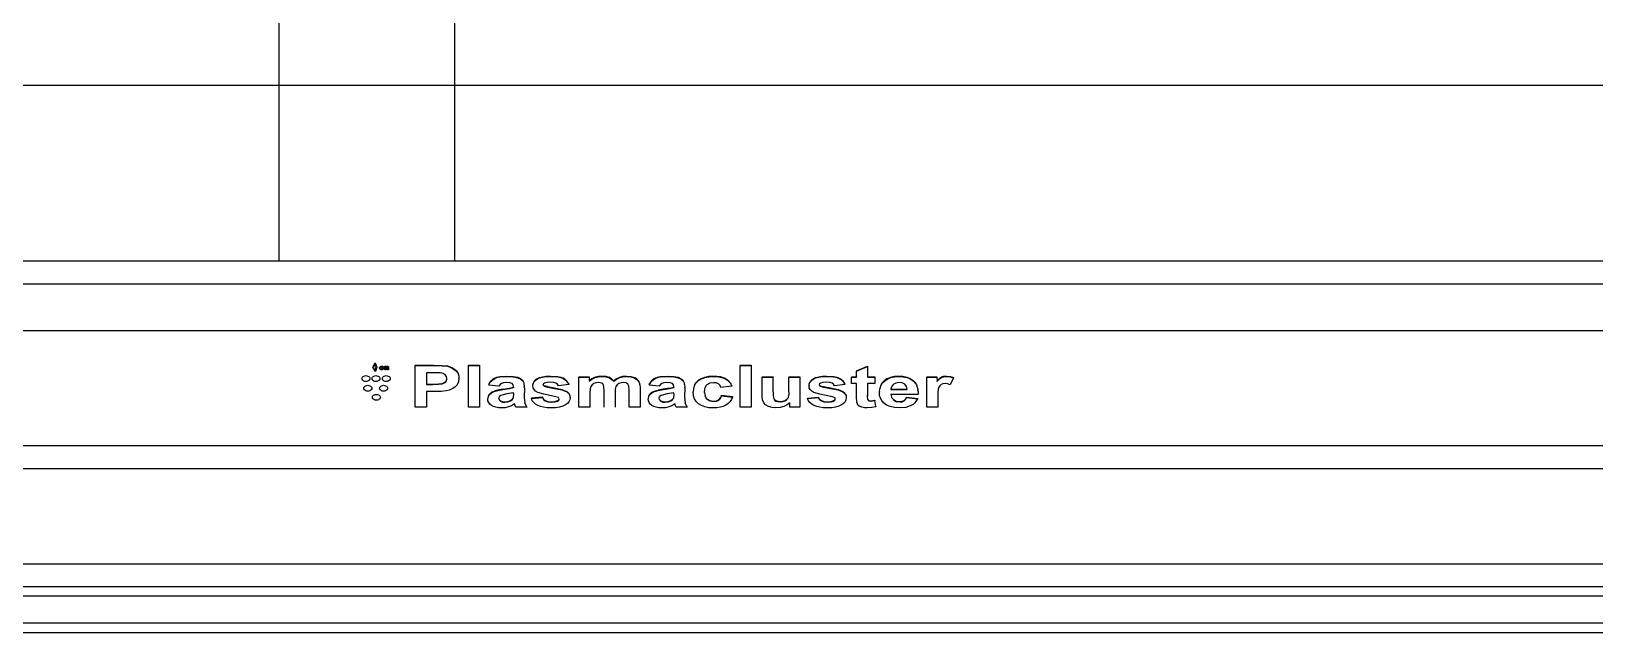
# Model space of a CAD drawing. Header units: inches. Extents: x -86408137 to 595769, y 1041006 to 3160331.
# Drawn here: x 406067 to 407046, y 1083801 to 1084178 of the extents above; entities that cross this region are included whole.
import ezdxf

# ---------------------------------------------------------------- set-up
doc = ezdxf.new("R2010")
doc.units = ezdxf.units.IN
doc.header["$MEASUREMENT"] = 0
doc.layers.add('Edges', color=7, linetype='Continuous')
doc.layers.add('partition', color=8, linetype='Continuous')

# ---------------------------------------------------------------- blocks, each defined once
blk = doc.blocks.new('1.0HP AIR CONDITION')
at = {"layer": 'Edges'}
for p, q in [((-1478.9, 985.93), (1478.9, 985.93)), ((-1478.9, 956.6), (1478.9, 956.6)), ((-194.3, 933.7), (-193.01, 936.48)), ((-192.66, 931.04), (-194.3, 933.7)), ((-193.01, 936.48), (-191.8, 933.67)), ((-192.66, 931.04), (-193.01, 936.48)), ((-191.8, 933.67), (-192.66, 931.04)), ((-190.16, 933.24), (-190.12, 933.51)), ((-190.12, 932.9), (-190.16, 933.24)), ((-190.12, 933.51), (-189.99, 933.78)), ((-189.99, 932.62), (-190.12, 932.9)), ((-189.99, 933.78), (-189.78, 934.01)), ((-189.78, 932.4), (-189.99, 932.62)), ((-189.78, 934.01), (-189.51, 934.18)), ((-189.5, 932.23), (-189.78, 932.4)), ((-189.51, 934.18), (-189.18, 934.28)), ((-189.16, 932.14), (-189.5, 932.23)), ((-189.41, 933.49), (-189.45, 933.21)), ((-189.45, 933.21), (-189.41, 932.93)), ((-189.35, 933.6), (-189.41, 933.49)), ((-189.41, 932.93), (-189.35, 932.82)), ((-189.27, 933.69), (-189.35, 933.6)), ((-189.35, 932.82), (-189.27, 932.73)), ((-189.06, 933.82), (-189.27, 933.69)), ((-189.27, 932.73), (-189.06, 932.6)), ((-189.18, 934.28), (-188.82, 934.31)), ((-188.81, 932.1), (-189.16, 932.14)), ((-188.82, 933.86), (-189.06, 933.82)), ((-189.06, 932.6), (-188.82, 932.56)), ((-188.82, 934.31), (-188.54, 934.3)), ((-188.69, 933.85), (-188.82, 933.86)), ((-188.82, 932.56), (-188.69, 932.57)), ((-188.54, 932.12), (-188.81, 932.1)), ((-188.57, 933.82), (-188.69, 933.85)), ((-188.69, 932.57), (-188.57, 932.6)), ((-188.36, 933.69), (-188.57, 933.82)), ((-188.57, 932.6), (-188.36, 932.73)), ((-188.54, 934.3), (-188.28, 934.24)), ((-188.28, 932.18), (-188.54, 932.12)), ((-188.28, 933.6), (-188.36, 933.69)), ((-188.36, 932.73), (-188.28, 932.82)), ((-188.28, 934.24), (-188.05, 934.14)), ((-188.23, 933.49), (-188.28, 933.6)), ((-188.28, 932.82), (-188.23, 932.93)), ((-188.06, 932.28), (-188.28, 932.18)), ((-188.18, 933.21), (-188.23, 933.49)), ((-188.23, 932.93), (-188.18, 933.21)), ((-187.85, 932.42), (-188.06, 932.28)), ((-188.05, 934.14), (-187.85, 934)), ((-187.85, 934), (-187.69, 933.84)), ((-187.69, 932.59), (-187.85, 932.42)), ((-187.69, 933.84), (-187.57, 933.65)), ((-187.57, 932.78), (-187.69, 932.59)), ((-187.57, 933.65), (-187.5, 933.44)), ((-187.5, 932.98), (-187.57, 932.78)), ((-187.5, 933.44), (-187.47, 933.21)), ((-187.47, 933.21), (-187.5, 932.98)), ((-186.94, 932.15), (-186.94, 934.27)), ((-186.94, 934.27), (-186.3, 934.27)), ((-186.25, 932.15), (-186.94, 932.15)), ((-186.3, 934.27), (-186.3, 933.96)), ((-186.3, 933.96), (-186.12, 934.11)), ((-186.24, 933.41), (-186.25, 933.11)), ((-186.25, 933.11), (-186.25, 932.15)), ((-186.2, 933.6), (-186.24, 933.41)), ((-186.12, 933.71), (-186.2, 933.6)), ((-186.12, 934.11), (-185.92, 934.22)), ((-186, 933.81), (-186.12, 933.71)), ((-185.85, 933.87), (-186, 933.81)), ((-185.92, 934.22), (-185.69, 934.29)), ((-185.68, 933.89), (-185.85, 933.87)), ((-185.69, 934.29), (-185.44, 934.31)), ((-185.55, 933.87), (-185.68, 933.89)), ((-185.44, 933.83), (-185.55, 933.87)), ((-185.44, 934.31), (-185.23, 934.3)), ((-185.36, 933.76), (-185.44, 933.83)), ((-185.3, 933.67), (-185.36, 933.76)), ((-185.27, 933.51), (-185.3, 933.67)), ((-185.26, 933.23), (-185.27, 933.51)), ((-185.26, 932.15), (-185.26, 933.23)), ((-184.57, 932.15), (-185.26, 932.15)), ((-185.23, 934.3), (-185.03, 934.25)), ((-185.03, 934.25), (-184.86, 934.17)), ((-184.86, 934.17), (-184.74, 934.08)), ((-184.74, 934.08), (-184.66, 933.97)), ((-184.66, 933.97), (-184.61, 933.84)), ((-184.61, 933.84), (-184.57, 933.47)), ((-184.57, 933.47), (-184.57, 932.15)), ((-167.97, 934.94), (-156.34, 934.94)), ((-167.97, 934.94), (-167.97, 934.69)), ((-167.97, 934.69), (-156.34, 934.69)), ((-167.97, 908.62), (-167.97, 934.69)), ((-157.22, 930.28), (-160.72, 930.28)), ((-160.72, 930.28), (-160.72, 923.13)), ((-152.01, 930.1), (-157.22, 930.28)), ((-156.34, 934.94), (-150.88, 934.84)), ((-156.34, 934.69), (-150.88, 934.59)), ((-150.4, 929.7), (-152.01, 930.1)), ((-150.88, 934.84), (-147.72, 934.55)), ((-150.88, 934.59), (-147.72, 934.3)), ((-147.72, 934.55), (-144.88, 933.62)), ((-147.72, 934.3), (-144.88, 933.36)), ((-144.88, 933.62), (-142.55, 932)), ((-144.88, 933.36), (-142.55, 931.74)), ((-142.55, 932), (-141.64, 930.94)), ((-142.55, 932), (-142.55, 931.74)), ((-142.55, 931.74), (-141.64, 930.69)), ((-141.64, 930.94), (-141.64, 930.69)), ((-141.64, 930.69), (-140.99, 929.74)), ((-140.99, 929.74), (-140.99, 929.49)), ((-134.57, 934.94), (-127.69, 934.94)), ((-134.57, 934.94), (-134.57, 934.69)), ((-134.57, 934.69), (-127.69, 934.69)), ((-134.57, 908.62), (-134.57, 934.69)), ((-127.69, 934.94), (-127.69, 934.69)), ((-127.69, 934.69), (-127.69, 908.62)), ((35.55, 934.94), (42.43, 934.94)), ((35.55, 934.94), (35.55, 934.69)), ((35.55, 934.69), (42.43, 934.69)), ((35.55, 908.62), (35.55, 934.69)), ((42.43, 934.94), (42.43, 934.69)), ((42.43, 934.69), (42.43, 908.62)), ((108.33, 931.51), (115.24, 934.42)), ((108.33, 931.26), (115.24, 934.17)), ((108.33, 931.51), (108.33, 931.26)), ((108.33, 927.76), (108.33, 931.26)), ((115.24, 934.42), (115.24, 934.17)), ((115.24, 934.17), (115.24, 927.76)), ((-201.2, 926.6), (-201.14, 926.95)), ((-201.11, 926.13), (-201.2, 926.6)), ((-201.14, 926.95), (-201.11, 927.07)), ((-201.11, 927.07), (-200.86, 927.51)), ((-200.86, 925.69), (-201.11, 926.13)), ((-200.86, 927.51), (-200.46, 927.89)), ((-200.46, 925.31), (-200.86, 925.69)), ((-200.46, 927.89), (-199.94, 928.18)), ((-199.94, 925.02), (-200.46, 925.31)), ((-200.02, 920.54), (-199.94, 921.02)), ((-199.94, 920.07), (-200.02, 920.54)), ((-199.94, 928.18), (-199.34, 928.36)), ((-199.34, 924.84), (-199.94, 925.02)), ((-199.94, 921.02), (-199.69, 921.45)), ((-199.69, 919.63), (-199.94, 920.07)), ((-199.69, 921.45), (-199.29, 921.83)), ((-199.34, 928.36), (-198.69, 928.43)), ((-198.69, 924.78), (-199.34, 924.84)), ((-199.29, 921.83), (-198.77, 922.12)), ((-198.77, 922.12), (-198.16, 922.3)), ((-198.69, 928.43), (-198.04, 928.36)), ((-198.04, 924.84), (-198.69, 924.78)), ((-198.16, 922.3), (-197.51, 922.37)), ((-198.04, 928.36), (-197.43, 928.18)), ((-197.43, 925.02), (-198.04, 924.84)), ((-197.51, 922.37), (-196.86, 922.3)), ((-197.43, 928.18), (-196.91, 927.89)), ((-196.91, 925.31), (-197.43, 925.02)), ((-196.91, 927.89), (-196.51, 927.51)), ((-196.51, 925.69), (-196.91, 925.31)), ((-196.86, 922.3), (-196.26, 922.12)), ((-196.51, 927.51), (-196.26, 927.07)), ((-196.26, 926.13), (-196.51, 925.69)), ((-196.26, 927.07), (-196.24, 926.95)), ((-196.18, 926.6), (-196.26, 926.13)), ((-196.26, 922.12), (-195.74, 921.83)), ((-196.24, 926.95), (-196.18, 926.6)), ((-195.74, 921.83), (-195.34, 921.45)), ((-195.34, 921.45), (-195.09, 921.02)), ((-195.09, 920.07), (-195.34, 919.63)), ((-195.09, 921.02), (-195, 920.54)), ((-195, 920.54), (-195.09, 920.07)), ((-194.96, 926.6), (-194.9, 926.95)), ((-194.87, 926.13), (-194.96, 926.6)), ((-194.9, 926.95), (-194.87, 927.07)), ((-194.87, 927.07), (-194.62, 927.51)), ((-194.62, 925.69), (-194.87, 926.13)), ((-194.62, 927.51), (-194.22, 927.89)), ((-194.22, 925.31), (-194.62, 925.69)), ((-194.22, 927.89), (-193.7, 928.18)), ((-193.7, 925.02), (-194.22, 925.31)), ((-193.7, 928.18), (-193.1, 928.36)), ((-193.1, 924.84), (-193.7, 925.02)), ((-193.1, 928.36), (-192.45, 928.43)), ((-192.45, 924.78), (-193.1, 924.84)), ((-192.45, 928.43), (-191.8, 928.36)), ((-191.8, 924.84), (-192.45, 924.78)), ((-191.8, 928.36), (-191.19, 928.18)), ((-191.19, 925.02), (-191.8, 924.84)), ((-191.19, 928.18), (-190.67, 927.89)), ((-190.67, 925.31), (-191.19, 925.02)), ((-190.67, 927.89), (-190.27, 927.51)), ((-190.27, 925.69), (-190.67, 925.31)), ((-190.27, 927.51), (-190.02, 927.07)), ((-190.02, 926.13), (-190.27, 925.69)), ((-190.17, 920.54), (-190.08, 921.02)), ((-190.08, 920.07), (-190.17, 920.54)), ((-190.08, 921.02), (-189.83, 921.45)), ((-189.83, 919.63), (-190.08, 920.07)), ((-190.02, 927.07), (-190, 926.95)), ((-189.93, 926.6), (-190.02, 926.13)), ((-190, 926.95), (-189.93, 926.6)), ((-189.83, 921.45), (-189.43, 921.83)), ((-189.43, 921.83), (-188.91, 922.12)), ((-188.91, 922.12), (-188.31, 922.3)), ((-188.48, 926.6), (-188.42, 926.95)), ((-188.39, 926.13), (-188.48, 926.6)), ((-188.42, 926.95), (-188.39, 927.07)), ((-188.39, 927.07), (-188.14, 927.51)), ((-188.14, 925.69), (-188.39, 926.13)), ((-188.31, 922.3), (-187.66, 922.37)), ((-188.14, 927.51), (-187.74, 927.89)), ((-187.74, 925.31), (-188.14, 925.69)), ((-187.74, 927.89), (-187.22, 928.18)), ((-187.22, 925.02), (-187.74, 925.31)), ((-187.66, 922.37), (-187.01, 922.3)), ((-187.22, 928.18), (-186.62, 928.36)), ((-186.62, 924.84), (-187.22, 925.02)), ((-187.01, 922.3), (-186.4, 922.12)), ((-186.62, 928.36), (-185.97, 928.43)), ((-185.97, 924.78), (-186.62, 924.84)), ((-186.4, 922.12), (-185.88, 921.83)), ((-185.97, 928.43), (-185.32, 928.36)), ((-185.32, 924.84), (-185.97, 924.78)), ((-185.88, 921.83), (-185.48, 921.45)), ((-185.48, 921.45), (-185.23, 921.02)), ((-185.23, 920.07), (-185.48, 919.63)), ((-185.32, 928.36), (-184.71, 928.18)), ((-184.71, 925.02), (-185.32, 924.84)), ((-185.23, 921.02), (-185.14, 920.54)), ((-185.14, 920.54), (-185.23, 920.07)), ((-184.71, 928.18), (-184.19, 927.89)), ((-184.19, 925.31), (-184.71, 925.02)), ((-184.19, 927.89), (-183.79, 927.51)), ((-183.79, 925.69), (-184.19, 925.31)), ((-183.79, 927.51), (-183.54, 927.07)), ((-183.54, 926.13), (-183.79, 925.69)), ((-183.54, 927.07), (-183.52, 926.95)), ((-183.46, 926.6), (-183.54, 926.13)), ((-183.52, 926.95), (-183.46, 926.6)), ((-160.72, 923.13), (-156.76, 923.13)), ((-160.72, 923.13), (-160.72, 922.88)), ((-160.72, 922.88), (-156.76, 922.88)), ((-156.76, 923.13), (-153.18, 923.24)), ((-156.76, 922.88), (-153.18, 922.98)), ((-153.18, 923.24), (-151.03, 923.54)), ((-153.18, 922.98), (-151.03, 923.29)), ((-153.18, 923.24), (-153.18, 922.98)), ((-151.03, 923.54), (-149.74, 924.07)), ((-151.03, 923.29), (-149.74, 923.82)), ((-151.03, 923.54), (-151.03, 923.29)), ((-149.09, 928.94), (-150.4, 929.7)), ((-149.74, 924.07), (-148.76, 924.82)), ((-149.74, 923.82), (-148.76, 924.57)), ((-149.74, 924.07), (-149.74, 923.82)), ((-148.23, 927.9), (-149.09, 928.94)), ((-148.42, 925.35), (-148.76, 924.82)), ((-148.76, 924.82), (-148.76, 924.57)), ((-148.42, 925.35), (-148.14, 925.51)), ((-147.97, 926.71), (-148.23, 927.9)), ((-148.18, 925.72), (-148.07, 926.15)), ((-148.18, 925.72), (-148.14, 925.51)), ((-148.07, 926.15), (-147.97, 926.71)), ((-144.72, 920.06), (-146.58, 919.29)), ((-143.03, 921.17), (-144.72, 920.06)), ((-141.67, 922.63), (-143.03, 921.17)), ((-140.77, 924.46), (-141.67, 922.63)), ((-140.99, 929.49), (-140.6, 928.4)), ((-140.47, 926.67), (-140.77, 924.46)), ((-140.6, 928.4), (-140.6, 928.15)), ((-140.6, 928.15), (-140.47, 926.92)), ((-140.48, 926.82), (-140.47, 926.92)), ((-140.48, 926.82), (-140.47, 926.67)), ((-140.47, 926.67), (-140.47, 926.92)), ((-121.73, 922.81), (-120.5, 924.86)), ((-121.73, 922.81), (-121.73, 922.56)), ((-115.49, 921.74), (-121.73, 922.56)), ((-120.5, 924.86), (-120.3, 925.2)), ((-120.5, 924.86), (-120.3, 924.94)), ((-119.3, 926.12), (-120.3, 925.2)), ((-120.3, 924.94), (-119.3, 925.87)), ((-120.3, 925.2), (-120.3, 924.94)), ((-118.11, 926.87), (-119.3, 926.12)), ((-119.3, 925.87), (-118.11, 926.62)), ((-119.3, 926.12), (-119.3, 925.87)), ((-118.11, 926.87), (-116.67, 927.44)), ((-118.11, 926.62), (-116.67, 927.19)), ((-118.11, 926.87), (-118.11, 926.62)), ((-116.67, 927.44), (-114.91, 927.85)), ((-116.67, 927.19), (-114.91, 927.6)), ((-116.67, 927.44), (-116.67, 927.19)), ((-112.97, 919.97), (-116.12, 919.43)), ((-114.75, 922.86), (-115.49, 921.74)), ((-114.91, 927.85), (-110.47, 928.18)), ((-114.91, 927.6), (-110.47, 927.93)), ((-114.91, 927.85), (-114.91, 927.6)), ((-113.82, 923.58), (-114.75, 922.86)), ((-112.59, 923.98), (-113.82, 923.58)), ((-112.97, 919.97), (-108.88, 920.6)), ((-112.97, 919.72), (-108.88, 920.35)), ((-110.96, 924.11), (-112.59, 923.98)), ((-108.67, 923.96), (-110.96, 924.11)), ((-110.47, 928.18), (-106.45, 927.98)), ((-110.47, 927.93), (-106.45, 927.73)), ((-108.88, 920.6), (-106.28, 921.2)), ((-108.88, 920.35), (-106.28, 920.94)), ((-107.26, 923.5), (-108.67, 923.96)), ((-106.53, 922.68), (-107.26, 923.5)), ((-106.28, 921.44), (-106.53, 922.68)), ((-106.45, 927.98), (-103.61, 927.39)), ((-106.45, 927.73), (-103.61, 927.14)), ((-106.28, 921.2), (-106.28, 921.44)), ((-106.28, 921.2), (-106.28, 920.94)), ((-103.61, 927.39), (-103.61, 927.14)), ((-103.61, 927.39), (-101.69, 926.49)), ((-103.61, 927.14), (-101.69, 926.24)), ((-101.69, 926.49), (-101.69, 926.24)), ((-101.69, 926.49), (-100.44, 925.38)), ((-101.69, 926.24), (-100.44, 925.13)), ((-100.44, 925.38), (-100.44, 925.13)), ((-100.24, 924.89), (-100.44, 925.38)), ((-100.44, 925.13), (-100.24, 924.89)), ((-99.75, 923.66), (-100.24, 924.89)), ((-99.75, 923.4), (-99.75, 923.66)), ((-99.66, 922.55), (-99.75, 923.4)), ((-99.66, 922.55), (-99.56, 921.32)), ((-99.52, 920.87), (-99.59, 914.83)), ((-99.52, 920.87), (-99.56, 921.32)), ((-94.21, 922.39), (-94.17, 922.65)), ((-94.21, 922.14), (-94.21, 922.39)), ((-94.01, 920.85), (-94.21, 922.14)), ((-94.17, 922.65), (-94.04, 923.31)), ((-94.04, 923.56), (-93.54, 924.39)), ((-94.04, 923.56), (-94.04, 923.31)), ((-93.44, 919.71), (-94.01, 920.85)), ((-92.71, 925.63), (-93.54, 924.64)), ((-93.54, 924.39), (-92.71, 925.38)), ((-93.54, 924.64), (-93.54, 924.39)), ((-91.54, 926.51), (-92.71, 925.63)), ((-92.71, 925.38), (-91.54, 926.26)), ((-92.71, 925.63), (-92.71, 925.38)), ((-91.54, 926.51), (-90.02, 927.24)), ((-91.54, 926.26), (-90.02, 926.99)), ((-91.54, 926.51), (-91.54, 926.26)), ((-90.02, 927.24), (-88.13, 927.76)), ((-90.02, 926.99), (-88.13, 927.51)), ((-90.02, 927.24), (-90.02, 926.99)), ((-88.13, 927.76), (-85.88, 928.08)), ((-88.13, 927.51), (-85.88, 927.83)), ((-88.13, 927.76), (-88.13, 927.51)), ((-87.77, 922.9), (-87.81, 922.78)), ((-87.81, 922.78), (-87.69, 922.67)), ((-87.62, 923.34), (-87.77, 922.9)), ((-87.69, 922.67), (-87.77, 922.9)), ((-87.69, 922.67), (-87.64, 922.53)), ((-87.64, 922.53), (-87.64, 922.28)), ((-87.13, 922.12), (-87.64, 922.53)), ((-87.64, 922.28), (-87.13, 921.87)), ((-87.03, 923.79), (-87.62, 923.34)), ((-87.13, 922.12), (-87.13, 921.87)), ((-85.06, 921.52), (-87.13, 922.12)), ((-87.13, 921.87), (-85.06, 921.27)), ((-85.47, 924.2), (-87.03, 923.79)), ((-85.88, 928.08), (-83.26, 928.18)), ((-85.88, 928.08), (-85.88, 927.83)), ((-85.88, 927.83), (-83.26, 927.93)), ((-83.14, 924.34), (-85.47, 924.2)), ((-85.06, 921.52), (-80.7, 920.72)), ((-85.06, 921.27), (-80.7, 920.46)), ((-83.26, 928.18), (-78.61, 927.87)), ((-83.26, 927.93), (-78.61, 927.62)), ((-81.23, 924.19), (-83.14, 924.34)), ((-79.82, 923.75), (-81.23, 924.19)), ((-80.7, 920.72), (-76.03, 919.71)), ((-80.7, 920.46), (-76.03, 919.46)), ((-78.84, 923.04), (-79.82, 923.75)), ((-78.24, 922.06), (-78.84, 923.04)), ((-78.61, 927.87), (-76.79, 927.47)), ((-78.61, 927.62), (-76.79, 927.22)), ((-71.75, 922.94), (-78.24, 922.06)), ((-76.79, 927.47), (-75.32, 926.92)), ((-76.79, 927.47), (-76.79, 927.22)), ((-76.79, 927.22), (-75.32, 926.67)), ((-75.32, 926.92), (-75.32, 926.67)), ((-74.13, 926.21), (-75.32, 926.92)), ((-75.32, 926.67), (-74.13, 925.96)), ((-74.13, 926.21), (-74.13, 925.96)), ((-74.13, 926.21), (-73.13, 925.36)), ((-74.13, 925.96), (-73.13, 925.1)), ((-73.13, 925.36), (-73.13, 925.1)), ((-72.86, 924.93), (-73.13, 925.36)), ((-73.13, 925.1), (-72.86, 924.93)), ((-71.75, 923.19), (-72.86, 924.93)), ((-71.75, 923.19), (-71.75, 922.94)), ((-65.36, 927.76), (-59.01, 927.76)), ((-65.36, 927.76), (-65.36, 927.5)), ((-65.36, 927.5), (-59.01, 927.5)), ((-65.36, 908.62), (-65.36, 927.5)), ((-59.01, 927.76), (-59.01, 927.5)), ((-59.01, 927.5), (-59.01, 925.17)), ((-59.01, 924.93), (-57.23, 926.24)), ((-59.01, 925.17), (-58.66, 925.44)), ((-59.01, 925.17), (-59.01, 924.93)), ((-57.23, 926.49), (-58.66, 925.44)), ((-58.34, 920.13), (-58.47, 917.8)), ((-57.92, 921.69), (-58.34, 920.13)), ((-57.19, 922.73), (-57.92, 921.69)), ((-55.28, 927.43), (-57.23, 926.49)), ((-57.23, 926.24), (-55.28, 927.18)), ((-57.23, 926.49), (-57.23, 926.24)), ((-56.1, 923.49), (-57.19, 922.73)), ((-54.75, 923.95), (-56.1, 923.49)), ((-55.28, 927.43), (-53.18, 927.99)), ((-55.28, 927.18), (-53.18, 927.74)), ((-55.28, 927.43), (-55.28, 927.18)), ((-53.23, 924.11), (-54.75, 923.95)), ((-52.05, 924.01), (-53.23, 924.11)), ((-53.18, 927.99), (-50.91, 928.18)), ((-53.18, 927.99), (-53.18, 927.74)), ((-53.18, 927.74), (-50.91, 927.93)), ((-51.14, 923.72), (-52.05, 924.01)), ((-50.47, 923.22), (-51.14, 923.72)), ((-50.91, 928.18), (-48.57, 928)), ((-50.91, 928.18), (-50.91, 927.93)), ((-50.91, 927.93), (-48.57, 927.74)), ((-50, 922.53), (-50.47, 923.22)), ((-49.72, 921.24), (-50, 922.53)), ((-49.63, 918.97), (-49.72, 921.24)), ((-48.57, 928), (-46.57, 927.44)), ((-48.57, 928), (-48.57, 927.74)), ((-48.57, 927.74), (-46.57, 927.18)), ((-46.57, 927.44), (-46.57, 927.18)), ((-44.9, 926.5), (-46.57, 927.44)), ((-46.57, 927.18), (-44.9, 926.25)), ((-44.9, 926.5), (-44.9, 926.25)), ((-44.9, 926.5), (-43.57, 925.19)), ((-44.9, 926.25), (-43.56, 924.93)), ((-43.57, 925.19), (-43.19, 925.45)), ((-43.57, 925.19), (-43.56, 924.93)), ((-43.56, 924.93), (-41.78, 926.25)), ((-41.78, 926.5), (-43.19, 925.45)), ((-42.61, 920), (-42.75, 917.69)), ((-42.19, 921.59), (-42.61, 920)), ((-41.45, 922.68), (-42.19, 921.59)), ((-41.78, 926.5), (-39.86, 927.44)), ((-41.78, 926.25), (-39.86, 927.18)), ((-41.78, 926.5), (-41.78, 926.25)), ((-40.35, 923.47), (-41.45, 922.68)), ((-39.03, 923.95), (-40.35, 923.47)), ((-39.86, 927.44), (-37.81, 928)), ((-39.86, 927.18), (-37.81, 927.74)), ((-39.86, 927.44), (-39.86, 927.18)), ((-37.63, 924.11), (-39.03, 923.95)), ((-37.81, 928), (-35.62, 928.18)), ((-37.81, 928), (-37.81, 927.74)), ((-37.81, 927.74), (-35.62, 927.93)), ((-35.91, 923.84), (-37.63, 924.11)), ((-34.69, 923.04), (-35.91, 923.84)), ((-35.62, 928.18), (-32.98, 927.97)), ((-35.62, 928.18), (-35.62, 927.93)), ((-35.62, 927.93), (-32.98, 927.72)), ((-34.16, 921.73), (-34.69, 923.04)), ((-33.98, 919.42), (-34.16, 921.73)), ((-32.98, 927.97), (-30.77, 927.34)), ((-32.98, 927.97), (-32.98, 927.72)), ((-32.98, 927.72), (-30.77, 927.09)), ((-30.77, 927.34), (-30.77, 927.09)), ((-30.77, 927.09), (-29.04, 926.04)), ((-29.04, 926.3), (-30.13, 926.95)), ((-29.04, 926.3), (-29.04, 926.04)), ((-29.04, 926.3), (-27.81, 924.86)), ((-29.04, 926.04), (-27.81, 924.61)), ((-27.81, 924.86), (-27.81, 924.61)), ((-27.28, 923.28), (-27.81, 924.61)), ((-27.28, 923.28), (-27.28, 923.02)), ((-27.24, 922.75), (-27.28, 923.02)), ((-27.24, 922.75), (-27.1, 920.95)), ((-27.1, 920.95), (-27.1, 908.62)), ((-19.91, 925.2), (-21.35, 922.81)), ((-21.35, 922.81), (-19.91, 924.94)), ((-21.35, 922.81), (-21.35, 922.56)), ((-15.1, 921.74), (-21.35, 922.56)), ((-18.91, 926.12), (-19.91, 925.2)), ((-19.91, 924.94), (-18.91, 925.87)), ((-19.91, 925.2), (-19.91, 924.94)), ((-17.72, 926.87), (-18.91, 926.12)), ((-18.91, 925.87), (-17.72, 926.62)), ((-18.91, 926.12), (-18.91, 925.87)), ((-17.72, 926.87), (-16.28, 927.44)), ((-17.72, 926.62), (-16.28, 927.19)), ((-17.72, 926.87), (-17.72, 926.62)), ((-16.28, 927.44), (-14.53, 927.85)), ((-16.28, 927.19), (-14.53, 927.6)), ((-16.28, 927.44), (-16.28, 927.19)), ((-12.58, 919.97), (-15.73, 919.43)), ((-14.37, 922.86), (-15.1, 921.74)), ((-14.53, 927.85), (-10.08, 928.18)), ((-14.53, 927.6), (-10.08, 927.93)), ((-14.53, 927.85), (-14.53, 927.6)), ((-13.44, 923.58), (-14.37, 922.86)), ((-12.2, 923.98), (-13.44, 923.58)), ((-8.49, 920.6), (-12.58, 919.97)), ((-12.58, 919.72), (-8.49, 920.35)), ((-10.57, 924.11), (-12.2, 923.98)), ((-8.29, 923.96), (-10.57, 924.11)), ((-10.08, 928.18), (-6.06, 927.98)), ((-10.08, 927.93), (-6.06, 927.73)), ((-8.49, 920.6), (-5.89, 921.2)), ((-8.49, 920.35), (-5.89, 920.94)), ((-6.87, 923.5), (-8.29, 923.96)), ((-6.14, 922.68), (-6.87, 923.5)), ((-5.89, 921.44), (-6.14, 922.68)), ((-6.06, 927.98), (-3.22, 927.39)), ((-6.06, 927.73), (-3.22, 927.14)), ((-5.89, 921.2), (-5.89, 921.44)), ((-5.89, 921.2), (-5.89, 920.94)), ((-3.22, 927.39), (-3.22, 927.14)), ((-3.22, 927.39), (-1.3, 926.49)), ((-3.22, 927.14), (-1.3, 926.24)), ((-1.3, 926.49), (-1.3, 926.24)), ((-1.3, 926.49), (-0.05, 925.38)), ((-1.3, 926.24), (-0.05, 925.13)), ((-0.05, 925.38), (-0.05, 925.13)), ((0.09, 925.02), (-0.05, 925.38)), ((-0.05, 925.13), (0.09, 925.02)), ((0.64, 923.66), (0.09, 925.02)), ((0.64, 923.4), (0.64, 923.66)), ((0.71, 922.83), (0.64, 923.4)), ((0.71, 922.83), (0.84, 921.26)), ((0.87, 920.84), (0.8, 915.05)), ((0.87, 920.84), (0.84, 921.26)), ((6.31, 920.14), (6.13, 918.3)), ((6.31, 920.14), (6.35, 920.25)), ((6.34, 920.48), (6.46, 920.86)), ((6.34, 920.48), (6.35, 920.25)), ((6.86, 922.09), (6.46, 920.86)), ((6.86, 922.09), (6.98, 922.2)), ((6.97, 922.43), (7.13, 922.68)), ((6.97, 922.43), (6.98, 922.2)), ((7.13, 922.68), (7.28, 922.93)), ((7.28, 922.93), (8.05, 923.89)), ((9.54, 925.58), (8.05, 924.15)), ((8.05, 923.89), (9.54, 925.33)), ((8.05, 924.15), (8.05, 923.89)), ((11.39, 926.72), (9.54, 925.58)), ((9.54, 925.33), (11.39, 926.47)), ((9.54, 925.58), (9.54, 925.33)), ((11.39, 926.72), (13.54, 927.53)), ((11.39, 926.47), (13.54, 927.28)), ((11.39, 926.72), (11.39, 926.47)), ((13.21, 918.4), (13.59, 920.99)), ((13.54, 927.53), (15.99, 928.02)), ((13.54, 927.28), (15.99, 927.77)), ((13.54, 927.53), (13.54, 927.28)), ((14.07, 921.96), (13.59, 920.99)), ((14.74, 922.71), (14.07, 921.96)), ((16.53, 923.68), (14.74, 922.71)), ((15.99, 928.02), (18.75, 928.18)), ((15.99, 928.02), (15.99, 927.77)), ((15.99, 927.77), (18.75, 927.93)), ((18.84, 924), (16.53, 923.68)), ((18.75, 928.18), (21, 928.09)), ((18.75, 928.18), (18.75, 927.93)), ((18.75, 927.93), (21, 927.84)), ((20.6, 923.82), (18.84, 924)), ((21.99, 923.26), (20.6, 923.82)), ((21, 928.09), (23.01, 927.81)), ((21, 928.09), (21, 927.84)), ((21, 927.84), (23.01, 927.56)), ((22.99, 922.33), (21.99, 923.26)), ((23.55, 921.03), (22.99, 922.33)), ((23.01, 927.81), (24.78, 927.35)), ((23.01, 927.81), (23.01, 927.56)), ((23.01, 927.56), (24.78, 927.1)), ((30.33, 921.92), (23.55, 921.03)), ((24.78, 927.35), (24.78, 927.1)), ((26.3, 926.7), (24.78, 927.35)), ((24.78, 927.1), (26.3, 926.45)), ((26.3, 926.7), (26.3, 926.45)), ((26.3, 926.7), (27.6, 925.86)), ((26.3, 926.45), (27.6, 925.61)), ((27.6, 925.86), (27.6, 925.61)), ((27.6, 925.86), (28.71, 924.82)), ((27.6, 925.61), (28.71, 924.57)), ((28.71, 924.82), (28.71, 924.57)), ((29.62, 923.6), (28.71, 924.57)), ((29.62, 923.6), (29.62, 923.34)), ((29.96, 922.91), (29.62, 923.34)), ((30.17, 922.5), (29.96, 922.91)), ((30.33, 922.17), (30.17, 922.5)), ((30.33, 922.17), (30.33, 921.92)), ((49.34, 927.76), (56.22, 927.76)), ((49.34, 927.76), (49.34, 927.5)), ((49.34, 927.5), (56.22, 927.5)), ((49.34, 915.56), (49.34, 927.5)), ((56.22, 927.76), (56.22, 927.5)), ((56.22, 918.83), (56.22, 927.5)), ((66.11, 927.76), (72.99, 927.76)), ((66.11, 927.76), (66.11, 927.5)), ((66.11, 927.5), (72.99, 927.5)), ((66.11, 919.54), (66.11, 927.5)), ((72.99, 927.76), (72.99, 927.5)), ((72.99, 927.5), (72.99, 908.62)), ((78.65, 922.33), (78.69, 922.65)), ((78.65, 922.33), (78.65, 922.14)), ((78.84, 920.85), (78.65, 922.14)), ((78.69, 922.65), (78.74, 923.05)), ((78.74, 923.05), (78.82, 923.31)), ((78.82, 923.56), (79.32, 924.39)), ((78.82, 923.56), (78.82, 923.31)), ((79.42, 919.71), (78.84, 920.85)), ((80.11, 925.57), (79.32, 924.64)), ((79.32, 924.39), (80.15, 925.38)), ((79.32, 924.64), (79.32, 924.39)), ((80.11, 925.57), (80.5, 925.89)), ((80.11, 925.57), (80.15, 925.38)), ((80.15, 925.38), (81.32, 926.26)), ((80.5, 925.89), (81.32, 926.51)), ((82.84, 927.24), (81.32, 926.51)), ((81.32, 926.26), (82.84, 926.99)), ((81.32, 926.51), (81.32, 926.26)), ((82.84, 927.24), (84.72, 927.76)), ((82.84, 926.99), (84.72, 927.51)), ((82.84, 927.24), (82.84, 926.99)), ((84.72, 927.76), (86.98, 928.08)), ((84.72, 927.51), (86.98, 927.83)), ((84.72, 927.76), (84.72, 927.51)), ((85.09, 922.9), (85.04, 922.78)), ((85.04, 922.78), (85.17, 922.67)), ((85.24, 923.34), (85.09, 922.9)), ((85.17, 922.67), (85.09, 922.9)), ((85.21, 922.53), (85.17, 922.67)), ((85.21, 922.53), (85.21, 922.28)), ((85.73, 922.12), (85.21, 922.53)), ((85.21, 922.28), (85.73, 921.87)), ((85.83, 923.79), (85.24, 923.34)), ((85.73, 922.12), (85.73, 921.87)), ((85.73, 922.12), (87.8, 921.52)), ((85.73, 921.87), (87.8, 921.27)), ((87.39, 924.2), (85.83, 923.79)), ((86.98, 928.08), (89.6, 928.18)), ((86.98, 928.08), (86.98, 927.83)), ((86.98, 927.83), (89.6, 927.93)), ((89.72, 924.34), (87.39, 924.2)), ((87.8, 921.52), (92.16, 920.72)), ((87.8, 921.27), (92.16, 920.46)), ((89.6, 928.18), (94.25, 927.87)), ((89.6, 927.93), (94.25, 927.62)), ((91.63, 924.19), (89.72, 924.34)), ((93.04, 923.75), (91.63, 924.19)), ((92.16, 920.72), (96.83, 919.71)), ((92.16, 920.46), (96.83, 919.46)), ((94.02, 923.04), (93.04, 923.75)), ((94.62, 922.06), (94.02, 923.04)), ((94.25, 927.87), (96.06, 927.47)), ((94.25, 927.62), (96.06, 927.22)), ((101.11, 922.94), (94.62, 922.06)), ((96.06, 927.47), (97.53, 926.92)), ((96.06, 927.47), (96.06, 927.22)), ((96.06, 927.22), (97.53, 926.67)), ((97.53, 926.92), (97.53, 926.67)), ((97.53, 926.92), (98.73, 926.21)), ((97.53, 926.67), (98.73, 925.96)), ((98.73, 926.21), (98.73, 925.96)), ((99.45, 925.59), (98.73, 926.21)), ((98.73, 925.96), (99.73, 925.1)), ((99.45, 925.59), (99.73, 925.35)), ((99.73, 925.35), (99.73, 925.1)), ((101.11, 923.18), (99.73, 925.35)), ((99.73, 925.1), (101.11, 923.18)), ((101.11, 923.18), (101.11, 922.94)), ((105.17, 927.76), (108.33, 927.76)), ((105.17, 927.76), (105.17, 927.5)), ((105.17, 927.5), (108.33, 927.5)), ((105.17, 923.52), (105.17, 927.5)), ((108.33, 923.52), (105.17, 923.52)), ((108.33, 927.76), (108.33, 927.5)), ((108.33, 915.29), (108.33, 923.52)), ((115.24, 927.76), (119.94, 927.76)), ((115.24, 927.76), (115.24, 927.5)), ((115.24, 927.5), (119.94, 927.5)), ((119.94, 923.52), (115.24, 923.52)), ((115.24, 923.52), (115.24, 916.16)), ((119.94, 927.76), (119.94, 927.5)), ((119.94, 927.5), (119.94, 923.52)), ((122.75, 918.59), (122.92, 920.14)), ((122.91, 920.25), (122.92, 920.39)), ((122.92, 920.14), (122.91, 920.25)), ((123.56, 922.36), (122.92, 920.39)), ((122.92, 920.39), (122.92, 920.14)), ((124.06, 923.17), (123.56, 922.36)), ((124.06, 923.17), (124.61, 923.82)), ((126.09, 925.52), (124.61, 924.07)), ((124.61, 923.82), (126.09, 925.27)), ((124.61, 924.07), (124.61, 923.82)), ((127.86, 926.67), (126.09, 925.52)), ((126.09, 925.27), (127.89, 926.44)), ((126.09, 925.52), (126.09, 925.27)), ((127.86, 926.67), (129.92, 927.52)), ((127.86, 926.67), (127.89, 926.44)), ((127.89, 926.44), (129.92, 927.27)), ((129.92, 927.52), (132.17, 928.02)), ((129.92, 927.27), (132.17, 927.76)), ((129.92, 927.52), (129.92, 927.27)), ((130.23, 921.51), (129.93, 919.93)), ((131.33, 922.92), (130.23, 921.51)), ((133, 923.81), (131.33, 922.92)), ((132.17, 928.02), (134.64, 928.18)), ((132.17, 928.02), (132.17, 927.76)), ((132.17, 927.76), (134.64, 927.93)), ((135.05, 924.11), (133, 923.81)), ((134.64, 928.18), (137.39, 928.01)), ((134.64, 928.18), (134.64, 927.93)), ((134.64, 927.93), (137.39, 927.76)), ((137, 923.83), (135.05, 924.11)), ((138.63, 922.98), (137, 923.83)), ((137.39, 928.01), (139.83, 927.49)), ((137.39, 928.01), (137.39, 927.76)), ((137.39, 927.76), (139.83, 927.24)), ((139.75, 921.59), (138.63, 922.98)), ((140.12, 919.93), (139.75, 921.59)), ((139.83, 927.49), (139.83, 927.24)), ((139.83, 927.49), (141.97, 926.62)), ((139.83, 927.24), (141.97, 926.37)), ((141.97, 926.62), (141.97, 926.37)), ((141.97, 926.62), (143.8, 925.4)), ((141.97, 926.37), (143.8, 925.15)), ((143.8, 925.4), (143.8, 925.15)), ((145.26, 923.82), (143.8, 925.4)), ((143.8, 925.15), (145.26, 923.57)), ((145.26, 923.82), (145.26, 923.57)), ((145.57, 923.23), (145.26, 923.57)), ((145.57, 923.23), (146.11, 922.2)), ((146.29, 921.82), (146.11, 922.2)), ((146.28, 921.63), (146.29, 921.82)), ((146.39, 921.44), (146.28, 921.63)), ((146.39, 921.44), (146.86, 919.56)), ((152.32, 927.76), (158.71, 927.76)), ((152.32, 927.76), (152.32, 927.5)), ((152.32, 927.5), (158.71, 927.5)), ((152.32, 908.62), (152.32, 927.5)), ((158.71, 927.76), (158.71, 927.5)), ((158.71, 927.5), (158.87, 925.23)), ((158.71, 924.82), (160.27, 926.4)), ((158.71, 925.07), (158.87, 925.23)), ((158.71, 925.07), (158.71, 924.82)), ((160.27, 926.65), (158.87, 925.23)), ((159.78, 920.78), (159.35, 918.45)), ((160.46, 922.06), (159.78, 920.78)), ((160.27, 926.65), (161.66, 927.58)), ((160.27, 926.4), (161.66, 927.33)), ((160.27, 926.65), (160.27, 926.4)), ((161.36, 922.87), (160.46, 922.06)), ((162.47, 923.31), (161.36, 922.87)), ((161.66, 927.58), (163.06, 928.03)), ((161.66, 927.33), (163.06, 927.78)), ((161.66, 927.58), (161.66, 927.33)), ((163.81, 923.45), (162.47, 923.31)), ((163.06, 928.03), (164.64, 928.18)), ((163.06, 928.03), (163.06, 927.78)), ((163.06, 927.78), (164.64, 927.93)), ((165.36, 923.25), (163.81, 923.45)), ((164.64, 928.18), (166.95, 927.95)), ((164.64, 928.18), (164.64, 927.93)), ((164.64, 927.93), (166.95, 927.7)), ((167.04, 922.63), (165.36, 923.25)), ((166.95, 927.95), (169.17, 927.24)), ((166.95, 927.95), (166.95, 927.7)), ((166.95, 927.7), (169.17, 926.99)), ((169.17, 926.99), (167.04, 922.63)), ((169.17, 927.24), (169.17, 926.99)), ((-199.29, 919.25), (-199.69, 919.63)), ((-198.77, 918.96), (-199.29, 919.25)), ((-198.16, 918.78), (-198.77, 918.96)), ((-197.51, 918.72), (-198.16, 918.78)), ((-196.86, 918.78), (-197.51, 918.72)), ((-196.26, 918.96), (-196.86, 918.78)), ((-195.74, 919.25), (-196.26, 918.96)), ((-195.34, 919.63), (-195.74, 919.25)), ((-194.69, 914.89), (-194.61, 915.36)), ((-194.61, 914.42), (-194.69, 914.89)), ((-194.61, 915.36), (-194.36, 915.8)), ((-194.36, 913.98), (-194.61, 914.42)), ((-194.36, 915.8), (-193.96, 916.18)), ((-193.96, 913.6), (-194.36, 913.98)), ((-193.96, 916.18), (-193.44, 916.47)), ((-193.44, 913.31), (-193.96, 913.6)), ((-193.44, 916.47), (-192.83, 916.65)), ((-192.83, 913.13), (-193.44, 913.31)), ((-192.83, 916.65), (-192.18, 916.71)), ((-192.18, 913.07), (-192.83, 913.13)), ((-192.18, 916.71), (-191.53, 916.65)), ((-191.53, 913.13), (-192.18, 913.07)), ((-191.53, 916.65), (-190.93, 916.47)), ((-190.93, 913.31), (-191.53, 913.13)), ((-190.93, 916.47), (-190.41, 916.18)), ((-190.41, 913.6), (-190.93, 913.31)), ((-190.41, 916.18), (-190.01, 915.8)), ((-190.01, 913.98), (-190.41, 913.6)), ((-190.01, 915.8), (-189.76, 915.36)), ((-189.76, 914.42), (-190.01, 913.98)), ((-189.43, 919.25), (-189.83, 919.63)), ((-189.76, 915.36), (-189.67, 914.89)), ((-189.67, 914.89), (-189.76, 914.42)), ((-188.91, 918.96), (-189.43, 919.25)), ((-188.31, 918.78), (-188.91, 918.96)), ((-187.66, 918.72), (-188.31, 918.78)), ((-187.01, 918.78), (-187.66, 918.72)), ((-186.4, 918.96), (-187.01, 918.78)), ((-185.88, 919.25), (-186.4, 918.96)), ((-185.48, 919.63), (-185.88, 919.25)), ((-156, 918.46), (-160.72, 918.46)), ((-160.72, 918.46), (-160.72, 908.62)), ((-151.66, 918.55), (-156, 918.46)), ((-148.48, 918.83), (-151.66, 918.55)), ((-146.58, 919.29), (-148.48, 918.83)), ((-122.18, 915.54), (-122.44, 914.03)), ((-122.44, 913.87), (-122.44, 914.03)), ((-122.3, 912.62), (-122.44, 913.87)), ((-121.87, 911.57), (-122.3, 912.62)), ((-121.54, 916.62), (-122.18, 915.54)), ((-121.14, 910.62), (-121.87, 911.57)), ((-121.54, 916.62), (-121.39, 916.88)), ((-121.54, 916.62), (-121.39, 916.63)), ((-120.13, 917.99), (-121.39, 916.88)), ((-121.39, 916.63), (-120.13, 917.74)), ((-121.39, 916.88), (-121.39, 916.63)), ((-120.13, 909.78), (-121.14, 910.62)), ((-120.13, 917.99), (-118.44, 918.8)), ((-120.13, 917.74), (-118.44, 918.55)), ((-120.13, 917.99), (-120.13, 917.74)), ((-116.12, 919.43), (-118.44, 918.8)), ((-118.44, 918.55), (-116.12, 919.18)), ((-118.44, 918.8), (-118.44, 918.55)), ((-116.12, 919.18), (-112.97, 919.72)), ((-116.12, 919.43), (-116.12, 919.18)), ((-115.52, 914.41), (-115.56, 914.29)), ((-115.56, 914.29), (-115.47, 914.2)), ((-115.23, 915.27), (-115.52, 914.41)), ((-115.47, 914.2), (-115.52, 914.41)), ((-115.47, 914.2), (-115.29, 913.57)), ((-114.49, 912.73), (-115.29, 913.57)), ((-115.29, 913.57), (-115.29, 913.32)), ((-115.29, 913.32), (-114.49, 912.48)), ((-114.22, 916.06), (-115.23, 915.27)), ((-114.49, 912.73), (-113.26, 912.16)), ((-114.49, 912.73), (-114.49, 912.48)), ((-114.49, 912.48), (-113.26, 911.91)), ((-112.84, 916.49), (-114.22, 916.06)), ((-113.26, 912.16), (-111.74, 911.97)), ((-113.26, 912.16), (-113.26, 911.91)), ((-113.26, 911.91), (-111.74, 911.72)), ((-110.47, 916.93), (-112.84, 916.49)), ((-111.74, 911.97), (-109.92, 912.19)), ((-111.74, 911.97), (-111.74, 911.72)), ((-111.74, 911.72), (-109.92, 911.94)), ((-106.28, 917.69), (-110.47, 916.93)), ((-109.92, 912.19), (-108.19, 912.86)), ((-109.92, 911.94), (-108.19, 912.61)), ((-109.92, 912.19), (-109.92, 911.94)), ((-108.19, 912.86), (-107.16, 913.61)), ((-108.19, 912.61), (-107.16, 913.36)), ((-108.19, 912.86), (-108.19, 912.61)), ((-105.74, 910.69), (-107.57, 909.6)), ((-106.71, 914.27), (-107.16, 913.61)), ((-107.16, 913.61), (-107.16, 913.36)), ((-106.71, 914.27), (-106.55, 914.51)), ((-106.71, 914.27), (-106.55, 914.27)), ((-106.28, 916.95), (-106.55, 914.51)), ((-106.55, 914.27), (-106.55, 914.51)), ((-106.28, 916.95), (-106.28, 917.69)), ((-105.5, 910.1), (-105.74, 910.69)), ((-99.56, 914.68), (-99.59, 914.83)), ((-99.56, 914.68), (-99.26, 911.41)), ((-99.26, 911.16), (-99.26, 911.41)), ((-98.03, 908.87), (-99.26, 911.16)), ((-88.26, 915.03), (-95.16, 914.26)), ((-95.16, 914.01), (-88.26, 914.77)), ((-95.16, 914.26), (-95.16, 914.01)), ((-94.55, 912.74), (-95.16, 914.01)), ((-93.67, 911.61), (-94.55, 912.74)), ((-92.52, 910.61), (-93.67, 911.61)), ((-92.47, 918.73), (-93.44, 919.71)), ((-91.11, 909.76), (-92.52, 910.61)), ((-91.12, 917.89), (-92.47, 918.73)), ((-87.37, 916.73), (-91.12, 917.89)), ((-88.26, 915.03), (-88.26, 914.77)), ((-87.94, 914.42), (-88.26, 915.03)), ((-88.26, 914.77), (-87.94, 914.42)), ((-87.94, 914.42), (-87.59, 913.74)), ((-87.59, 913.74), (-86.47, 912.81)), ((-87.59, 913.74), (-87.59, 913.49)), ((-87.59, 913.49), (-86.47, 912.56)), ((-80.57, 915.45), (-87.37, 916.73)), ((-86.47, 912.81), (-84.85, 912.25)), ((-86.47, 912.81), (-86.47, 912.56)), ((-86.47, 912.56), (-84.85, 911.99)), ((-84.85, 912.25), (-82.7, 912.06)), ((-84.85, 912.25), (-84.85, 911.99)), ((-84.85, 911.99), (-82.7, 911.81)), ((-82.7, 912.06), (-80.36, 912.23)), ((-82.7, 912.06), (-82.7, 911.81)), ((-82.7, 911.81), (-80.36, 911.98)), ((-78.26, 914.79), (-80.57, 915.45)), ((-80.36, 912.23), (-78.68, 912.77)), ((-80.36, 911.98), (-78.68, 912.52)), ((-80.36, 912.23), (-80.36, 911.98)), ((-78.68, 912.77), (-78, 913.35)), ((-78.68, 912.52), (-78, 913.1)), ((-78.68, 912.77), (-78.68, 912.52)), ((-77.9, 914.37), (-78.26, 914.79)), ((-78, 913.35), (-77.77, 913.85)), ((-78, 913.35), (-78, 913.1)), ((-77.77, 913.85), (-77.9, 914.37)), ((-76.03, 919.71), (-73.02, 918.49)), ((-76.03, 919.46), (-73.02, 918.24)), ((-72.55, 911.04), (-73.85, 910.06)), ((-73.02, 918.49), (-72.08, 917.76)), ((-73.02, 918.49), (-73.02, 918.24)), ((-73.02, 918.24), (-72.08, 917.51)), ((-71.61, 912.11), (-72.55, 911.04)), ((-72.08, 917.76), (-72.08, 917.51)), ((-71.79, 917.39), (-72.08, 917.51)), ((-71.79, 917.39), (-71.41, 916.9)), ((-71.05, 913.27), (-71.61, 912.11)), ((-71.41, 916.9), (-71.41, 916.65)), ((-71.28, 916.59), (-71.41, 916.65)), ((-71, 915.9), (-71.28, 916.59)), ((-70.87, 914.56), (-71.05, 913.27)), ((-71, 915.9), (-71, 915.65)), ((-70.93, 915.31), (-71, 915.65)), ((-70.87, 914.78), (-70.93, 915.31)), ((-70.88, 914.67), (-70.87, 914.78)), ((-70.88, 914.67), (-70.87, 914.56)), ((-70.87, 914.56), (-70.87, 914.78)), ((-58.47, 917.8), (-58.47, 908.62)), ((-49.63, 908.62), (-49.63, 918.97)), ((-42.75, 917.69), (-42.75, 908.62)), ((-33.98, 908.62), (-33.98, 919.42)), ((-21.79, 915.54), (-22.06, 914.03)), ((-22.06, 914.03), (-22.06, 913.78)), ((-21.91, 912.62), (-22.06, 913.78)), ((-21.48, 911.57), (-21.91, 912.62)), ((-21.21, 916.53), (-21.79, 915.54)), ((-20.75, 910.62), (-21.48, 911.57)), ((-21.21, 916.53), (-21, 916.63)), ((-19.74, 917.99), (-21, 916.88)), ((-21, 916.63), (-19.74, 917.74)), ((-21, 916.88), (-21, 916.63)), ((-19.74, 909.78), (-20.75, 910.62)), ((-19.74, 917.99), (-18.05, 918.8)), ((-19.74, 917.74), (-18.05, 918.55)), ((-19.74, 917.99), (-19.74, 917.74)), ((-18.05, 918.8), (-15.73, 919.43)), ((-18.05, 918.55), (-15.73, 919.18)), ((-18.05, 918.8), (-18.05, 918.55)), ((-15.73, 919.18), (-12.58, 919.72)), ((-15.73, 919.43), (-15.73, 919.18)), ((-15.17, 914.29), (-14.84, 915.27)), ((-14.9, 913.57), (-15.17, 914.29)), ((-14.1, 912.73), (-14.9, 913.57)), ((-14.9, 913.57), (-14.9, 913.32)), ((-14.9, 913.32), (-14.1, 912.48)), ((-13.83, 916.06), (-14.84, 915.27)), ((-14.1, 912.73), (-12.87, 912.16)), ((-14.1, 912.73), (-14.1, 912.48)), ((-14.1, 912.48), (-12.87, 911.91)), ((-12.45, 916.49), (-13.83, 916.06)), ((-12.87, 912.16), (-11.35, 911.97)), ((-12.87, 912.16), (-12.87, 911.91)), ((-12.87, 911.91), (-11.35, 911.72)), ((-10.08, 916.93), (-12.45, 916.49)), ((-11.35, 911.97), (-9.54, 912.19)), ((-11.35, 911.97), (-11.35, 911.72)), ((-11.35, 911.72), (-9.54, 911.94)), ((-5.89, 917.69), (-10.08, 916.93)), ((-9.54, 912.19), (-7.8, 912.86)), ((-9.54, 911.94), (-7.8, 912.61)), ((-9.54, 912.19), (-9.54, 911.94)), ((-7.8, 912.86), (-6.77, 913.61)), ((-7.8, 912.61), (-6.77, 913.36)), ((-7.8, 912.86), (-7.8, 912.61)), ((-5.35, 910.69), (-7.18, 909.6)), ((-6.77, 913.61), (-6.16, 914.26)), ((-6.77, 913.61), (-6.77, 913.36)), ((-5.89, 916.95), (-6.16, 914.51)), ((-6.16, 914.51), (-6.16, 914.26)), ((-5.89, 916.95), (-5.89, 917.69)), ((-5.11, 910.1), (-5.35, 910.69)), ((0.8, 915.05), (1.12, 911.41)), ((1.12, 911.16), (1.12, 911.41)), ((2.36, 908.87), (1.12, 911.16)), ((6.13, 918.3), (6.13, 918.05)), ((6.34, 915.86), (6.13, 918.05)), ((6.98, 913.93), (6.34, 915.86)), ((8.04, 912.24), (6.98, 913.93)), ((9.52, 910.81), (8.04, 912.24)), ((11.37, 909.67), (9.52, 910.81)), ((13.31, 917.91), (13.21, 918.4)), ((13.31, 917.91), (13.6, 915.79)), ((13.6, 915.56), (13.6, 915.79)), ((13.85, 915.23), (13.6, 915.79)), ((13.6, 915.56), (13.85, 915.23)), ((13.85, 915.23), (14.09, 914.72)), ((14.77, 913.91), (14.09, 914.72)), ((14.09, 914.72), (14.09, 914.47)), ((14.09, 914.47), (14.77, 913.65)), ((14.77, 913.91), (16.59, 912.87)), ((14.77, 913.91), (14.77, 913.65)), ((14.77, 913.65), (16.59, 912.61)), ((16.59, 912.87), (18.94, 912.52)), ((16.59, 912.87), (16.59, 912.61)), ((16.59, 912.61), (18.94, 912.27)), ((18.94, 912.52), (20.72, 912.72)), ((18.94, 912.52), (18.94, 912.27)), ((18.94, 912.27), (20.72, 912.47)), ((20.72, 912.72), (22.15, 913.33)), ((20.72, 912.47), (22.15, 913.08)), ((20.72, 912.72), (20.72, 912.47)), ((22.15, 913.33), (23.22, 914.43)), ((22.15, 913.08), (23.22, 914.18)), ((22.15, 913.33), (22.15, 913.08)), ((23.72, 915.64), (23.22, 914.43)), ((23.22, 914.43), (23.22, 914.18)), ((23.72, 915.64), (23.91, 915.86)), ((23.88, 916.02), (23.91, 916.11)), ((23.91, 915.86), (23.88, 916.02)), ((23.91, 916.11), (23.91, 915.86)), ((23.91, 916.11), (30.67, 915.28)), ((23.91, 915.86), (30.67, 915.02)), ((28, 910.89), (26.63, 909.92)), ((29.14, 912.06), (28, 910.89)), ((30.03, 913.44), (29.14, 912.06)), ((30.67, 915.02), (30.03, 913.44)), ((30.67, 915.28), (30.67, 915.02)), ((49.57, 913.18), (49.34, 915.56)), ((50.27, 911.38), (49.57, 913.18)), ((51.48, 910.04), (50.27, 911.38)), ((56.24, 918.33), (56.22, 918.83)), ((56.24, 918.33), (56.31, 915.87)), ((56.31, 915.87), (56.6, 914.2)), ((56.6, 914.2), (56.6, 913.95)), ((57.13, 913.39), (56.6, 913.95)), ((57.13, 913.39), (57.98, 912.78)), ((57.13, 913.39), (57.13, 913.14)), ((57.13, 913.14), (57.98, 912.53)), ((57.98, 912.78), (59.12, 912.38)), ((57.98, 912.78), (57.98, 912.53)), ((57.98, 912.53), (59.12, 912.13)), ((59.12, 912.38), (60.53, 912.25)), ((59.12, 912.38), (59.12, 912.13)), ((59.12, 912.13), (60.53, 912)), ((60.53, 912.25), (62.2, 912.43)), ((60.53, 912.25), (60.53, 912)), ((60.53, 912), (62.2, 912.18)), ((62.2, 912.43), (63.69, 912.95)), ((62.2, 912.18), (63.69, 912.7)), ((62.2, 912.43), (62.2, 912.18)), ((63.69, 912.95), (64.86, 913.74)), ((63.69, 912.7), (64.86, 913.49)), ((63.69, 912.95), (63.69, 912.7)), ((64.86, 913.74), (65.6, 914.45)), ((64.86, 913.74), (64.86, 913.49)), ((66.6, 911.45), (64.96, 910.1)), ((65.87, 915.97), (65.6, 914.7)), ((65.6, 914.7), (65.6, 914.45)), ((65.87, 915.97), (65.95, 916.34)), ((65.87, 915.97), (65.98, 916.24)), ((65.95, 916.34), (65.98, 916.49)), ((65.98, 916.24), (65.95, 916.34)), ((66.05, 918.24), (65.98, 916.49)), ((66.05, 918.24), (66.11, 919.54)), ((66.6, 908.62), (66.6, 911.45)), ((77.7, 914.26), (84.6, 915.03)), ((77.7, 914.01), (84.6, 914.77)), ((77.7, 914.26), (77.7, 914.01)), ((78.31, 912.74), (77.7, 914.01)), ((79.19, 911.61), (78.31, 912.74)), ((80.33, 910.61), (79.19, 911.61)), ((80.39, 918.73), (79.42, 919.71)), ((81.75, 909.76), (80.33, 910.61)), ((81.74, 917.89), (80.39, 918.73)), ((85.49, 916.73), (81.74, 917.89)), ((84.6, 915.03), (84.6, 914.77)), ((85.27, 913.74), (84.6, 914.77)), ((85.27, 913.74), (86.39, 912.81)), ((85.27, 913.74), (85.27, 913.49)), ((85.27, 913.49), (86.39, 912.56)), ((92.29, 915.45), (85.49, 916.73)), ((86.39, 912.81), (88.01, 912.25)), ((86.39, 912.81), (86.39, 912.56)), ((86.39, 912.56), (88.01, 911.99)), ((88.01, 912.25), (90.16, 912.06)), ((88.01, 912.25), (88.01, 911.99)), ((88.01, 911.99), (90.16, 911.81)), ((90.16, 912.06), (92.5, 912.23)), ((90.16, 912.06), (90.16, 911.81)), ((90.16, 911.81), (92.5, 911.98)), ((94.59, 914.79), (92.29, 915.45)), ((92.5, 912.23), (94.18, 912.77)), ((92.5, 911.98), (94.18, 912.52)), ((92.5, 912.23), (92.5, 911.98)), ((94.18, 912.77), (94.86, 913.35)), ((94.18, 912.52), (94.86, 913.1)), ((94.18, 912.77), (94.18, 912.52)), ((94.96, 914.37), (94.59, 914.79)), ((94.86, 913.35), (95.08, 913.85)), ((94.86, 913.35), (94.86, 913.1)), ((95.08, 913.85), (94.96, 914.37)), ((96.83, 919.71), (99.81, 918.5)), ((96.83, 919.46), (99.84, 918.24)), ((100.31, 911.04), (99, 910.06)), ((99.81, 918.5), (99.84, 918.24)), ((99.81, 918.5), (100.09, 918.3)), ((99.84, 918.24), (100.78, 917.51)), ((100.09, 918.3), (100.4, 918.06)), ((101.24, 912.11), (100.31, 911.04)), ((100.4, 918.06), (100.79, 917.74)), ((100.79, 917.74), (100.78, 917.51)), ((101.07, 917.38), (100.78, 917.51)), ((101.45, 916.9), (101.07, 917.38)), ((101.8, 913.27), (101.24, 912.11)), ((101.57, 916.61), (101.45, 916.9)), ((101.45, 916.9), (101.45, 916.65)), ((101.45, 916.65), (101.57, 916.61)), ((101.57, 916.61), (101.86, 915.9)), ((101.99, 914.53), (101.8, 913.27)), ((101.86, 915.9), (101.99, 914.78)), ((101.99, 914.78), (101.99, 914.53)), ((108.55, 911.77), (108.33, 915.29)), ((108.93, 910.67), (108.55, 911.77)), ((109.52, 909.82), (108.93, 910.67)), ((115.25, 916.05), (115.24, 916.16)), ((115.24, 916.16), (115.24, 915.91)), ((115.25, 916.05), (115.24, 915.91)), ((115.24, 915.91), (115.26, 915.81)), ((115.38, 913.47), (115.26, 915.81)), ((115.99, 912.84), (115.38, 913.47)), ((115.38, 913.47), (115.38, 913.22)), ((115.38, 913.22), (115.99, 912.59)), ((115.99, 912.84), (117.15, 912.59)), ((115.99, 912.84), (115.99, 912.59)), ((115.99, 912.59), (117.15, 912.34)), ((117.15, 912.59), (119.92, 913.07)), ((117.15, 912.34), (119.92, 912.82)), ((117.15, 912.59), (117.15, 912.34)), ((119.92, 913.07), (119.92, 912.82)), ((120.51, 909.19), (119.92, 912.82)), ((122.75, 918.59), (122.71, 918.17)), ((122.71, 917.92), (122.71, 918.17)), ((122.87, 916.04), (122.71, 917.92)), ((123.35, 914.33), (122.87, 916.04)), ((124.16, 912.79), (123.35, 914.33)), ((125.28, 911.41), (124.16, 912.79)), ((127.13, 910.01), (125.28, 911.41)), ((147.01, 916.62), (129.82, 916.62)), ((129.82, 916.62), (130.22, 914.9)), ((129.93, 919.93), (129.89, 919.68)), ((129.89, 919.68), (140.17, 919.68)), ((129.93, 919.93), (140.12, 919.93)), ((130.22, 914.9), (130.22, 914.65)), ((131.43, 913.42), (130.22, 914.65)), ((131.43, 913.42), (133.22, 912.49)), ((131.43, 913.42), (131.43, 913.17)), ((131.43, 913.17), (133.22, 912.24)), ((133.22, 912.49), (135.4, 912.18)), ((133.22, 912.49), (133.22, 912.24)), ((133.22, 912.24), (135.4, 911.93)), ((135.4, 912.18), (136.88, 912.34)), ((135.4, 912.18), (135.4, 911.93)), ((135.4, 911.93), (136.88, 912.09)), ((136.88, 912.34), (138.11, 912.82)), ((136.88, 912.09), (138.11, 912.57)), ((136.88, 912.34), (136.88, 912.09)), ((138.11, 912.82), (139.08, 913.66)), ((138.11, 912.57), (139.08, 913.41)), ((138.11, 912.82), (138.11, 912.57)), ((139.08, 913.66), (139.78, 914.63)), ((139.08, 913.66), (139.08, 913.41)), ((139.78, 914.88), (146.64, 914.05)), ((139.78, 914.88), (139.78, 914.63)), ((139.78, 914.63), (146.64, 913.8)), ((140.17, 919.68), (140.12, 919.93)), ((143.79, 910.43), (142.46, 909.63)), ((144.93, 911.39), (143.79, 910.43)), ((146.64, 913.8), (144.93, 911.39)), ((146.64, 914.05), (146.64, 913.8)), ((146.86, 919.31), (146.86, 919.56)), ((146.9, 918.74), (146.86, 919.31)), ((146.9, 918.74), (147.01, 916.88)), ((147.01, 916.62), (147.01, 916.88)), ((159.35, 918.45), (159.2, 914.45)), ((159.2, 914.45), (159.2, 908.62)), ((-160.72, 908.62), (-167.97, 908.62)), ((-127.69, 908.62), (-134.57, 908.62)), ((-118.87, 909.09), (-120.13, 909.78)), ((-117.39, 908.59), (-118.87, 909.09)), ((-115.7, 908.3), (-117.39, 908.59)), ((-113.8, 908.2), (-115.7, 908.3)), ((-111.59, 908.35), (-113.8, 908.2)), ((-109.51, 908.82), (-111.59, 908.35)), ((-107.57, 909.6), (-109.51, 908.82)), ((-104.84, 908.62), (-105.5, 910.1)), ((-98.03, 908.62), (-104.84, 908.62)), ((-98.03, 908.87), (-98.03, 908.62)), ((-89.42, 909.08), (-91.11, 909.76)), ((-87.46, 908.59), (-89.42, 909.08)), ((-85.21, 908.29), (-87.46, 908.59)), ((-82.7, 908.2), (-85.21, 908.29)), ((-79.95, 908.31), (-82.7, 908.2)), ((-77.56, 908.66), (-79.95, 908.31)), ((-75.53, 909.25), (-77.56, 908.66)), ((-73.85, 910.06), (-75.53, 909.25)), ((-58.47, 908.62), (-65.36, 908.62)), ((-27.1, 908.62), (-33.98, 908.62)), ((-18.48, 909.09), (-19.74, 909.78)), ((-17, 908.59), (-18.48, 909.09)), ((-15.31, 908.3), (-17, 908.59)), ((-13.41, 908.2), (-15.31, 908.3)), ((-11.2, 908.35), (-13.41, 908.2)), ((-9.12, 908.82), (-11.2, 908.35)), ((-7.18, 909.6), (-9.12, 908.82)), ((-4.45, 908.62), (-5.11, 910.1)), ((2.36, 908.62), (-4.45, 908.62)), ((2.36, 908.87), (2.36, 908.62)), ((13.5, 908.85), (11.37, 909.67)), ((15.91, 908.36), (13.5, 908.85)), ((18.62, 908.2), (15.91, 908.36)), ((21.01, 908.3), (18.62, 908.2)), ((23.14, 908.63), (21.01, 908.3)), ((25.01, 909.17), (23.14, 908.63)), ((26.63, 909.92), (25.01, 909.17)), ((42.43, 908.62), (35.55, 908.62)), ((53.28, 909.03), (51.48, 910.04)), ((55.49, 908.41), (53.28, 909.03)), ((57.98, 908.2), (55.49, 908.41)), ((60.49, 908.41), (57.98, 908.2)), ((62.87, 909.07), (60.49, 908.41)), ((64.96, 910.1), (62.87, 909.07)), ((72.99, 908.62), (66.6, 908.62)), ((83.44, 909.08), (81.75, 909.76)), ((85.4, 908.59), (83.44, 909.08)), ((87.64, 908.29), (85.4, 908.59)), ((90.16, 908.2), (87.64, 908.29)), ((92.91, 908.31), (90.16, 908.2)), ((95.3, 908.66), (92.91, 908.31)), ((97.33, 909.25), (95.3, 908.66)), ((99, 910.06), (97.33, 909.25)), ((110.42, 909.17), (109.52, 909.82)), ((111.71, 908.65), (110.42, 909.17)), ((113.3, 908.31), (111.71, 908.65)), ((115.07, 908.2), (113.3, 908.31)), ((117.95, 908.38), (115.07, 908.2)), ((120.51, 908.94), (117.95, 908.38)), ((120.51, 909.19), (120.51, 908.94)), ((129.42, 909), (127.13, 910.01)), ((132.15, 908.4), (129.42, 909)), ((135.32, 908.2), (132.15, 908.4)), ((139.25, 908.55), (135.32, 908.2)), ((140.95, 909), (139.25, 908.55)), ((142.46, 909.63), (140.95, 909)), ((159.2, 908.62), (152.32, 908.62)), ((-1478.9, 884.58), (1478.9, 884.58)), ((1478.9, 870.02), (-1478.9, 870.02)), ((1478.9, 810.44), (-1478.9, 810.44)), ((1478.9, 796.16), (-1478.9, 796.16)), ((1478.9, 790.36), (-1478.9, 790.36)), ((1478.9, 773.43), (-1478.9, 773.43)), ((1478.9, 767.42), (-1478.9, 767.42))]:
    blk.add_line(p, q, dxfattribs=at)

msp = doc.modelspace()

# ---------------------------------------------------------------- linework, layer by layer
at = {"layer": 'partition'}
for p, q in [((406222.67, 1084034.07), (406222.67, 1085324.07)), ((406332.67, 1084034.07), (406332.67, 1085324.07)), ((408222.67, 1084144.07), (404222.67, 1084144.07)), ((408222.67, 1084034.07), (404222.67, 1084034.07))]:
    msp.add_line(p, q, dxfattribs=at)

# ---------------------------------------------------------------- block references
msp.add_blockref('1.0HP AIR CONDITION', (406475.62, 1083034.05))

doc.saveas('drawing.dxf')
